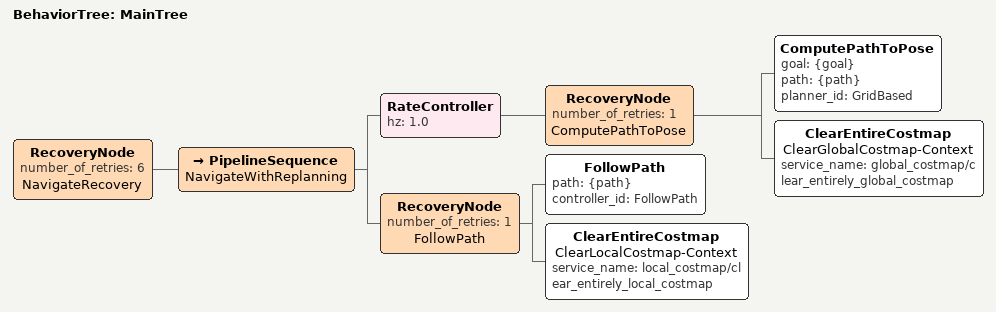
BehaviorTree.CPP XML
<!--
  This Behavior Tree replans the global path periodically at 1 Hz and it also has
  recovery actions.
-->
<root main_tree_to_execute="MainTree">
  <BehaviorTree ID="MainTree">
    <RecoveryNode number_of_retries="6" name="NavigateRecovery">

      <!-- the tree that plans a path and follows it, with recovery actions -->
      <PipelineSequence name="NavigateWithReplanning">
        <!-- once a second, try to compute a path, and if not possible, clear global costmap -->
        <RateController hz="1.0">
          <RecoveryNode number_of_retries="1" name="ComputePathToPose">
            <ComputePathToPose
              goal="{goal}"
              path="{path}"
              planner_id="GridBased"
            />
            <ClearEntireCostmap
              name="ClearGlobalCostmap-Context"
              service_name="global_costmap/clear_entirely_global_costmap"
            />
          </RecoveryNode>
        </RateController>

        <!-- when not planning a path, follow it -->
        <RecoveryNode number_of_retries="1" name="FollowPath">
          <FollowPath path="{path}" controller_id="FollowPath" />

          <!-- if collision or some error in following happens, then clear local costmap-->
          <ClearEntireCostmap
            name="ClearLocalCostmap-Context"
            service_name="local_costmap/clear_entirely_local_costmap"
          />
        </RecoveryNode>
      </PipelineSequence>

      <!-- the tree that runs if something catastrophic happens (like clear localcostmap fails, which it should never)-->
      <!-- when this happens we are screwed so it has been removed -->

    </RecoveryNode>
  </BehaviorTree>
</root>
